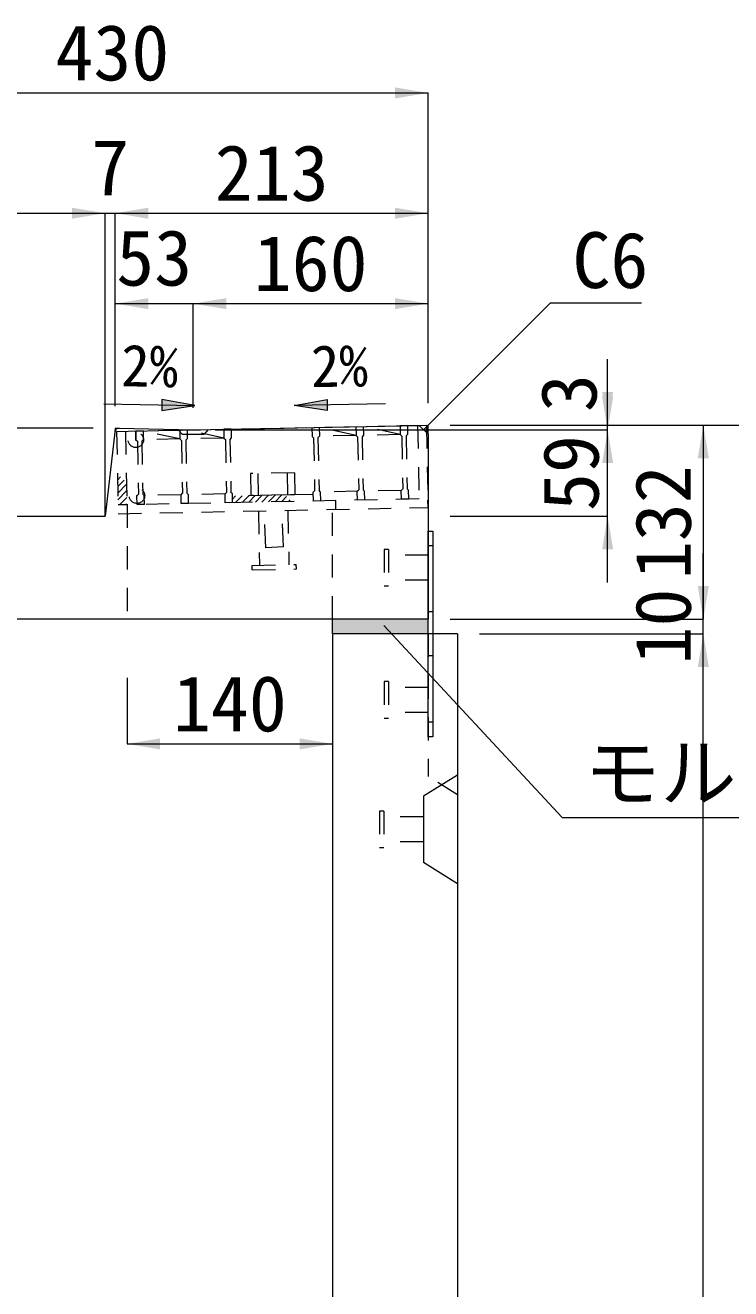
# Model space of a CAD drawing. Units: millimetres at full size; some dimension numbers follow another scale. Extents: x -3301 to 90699, y 107523 to 139162.
# Drawn here: x 37020 to 37500, y 116825 to 117684 of the extents above; entities that cross this region are included whole.
import ezdxf
from ezdxf.enums import TextEntityAlignment as Align

# ---------------------------------------------------------------- set-up
doc = ezdxf.new("R2010")
doc.units = ezdxf.units.MM
doc.header["$LTSCALE"] = 21
doc.header["$PDMODE"] = 32
doc.header["$PDSIZE"] = 10.5
doc.linetypes.add('USER1', pattern=[1.35, 0.75, -0.6])
for name, color, linetype, lineweight in [('0_2', 7, 'USER1', 9), ('寸法線', 7, 'Continuous', 9), ('引出線', 4, 'Continuous', 9), ('本体', 2, 'Continuous', 9), ('補助線', 8, 'Continuous', 13), ('ｲﾝｻｰﾄ', 3, 'USER1', 5), ('ｸﾞﾚｰﾁﾝｸﾞ', 7, 'USER1', 9)]:
    doc.layers.add(name, color=color, linetype=linetype, lineweight=lineweight)
doc.layers.add('ﾊｯﾁﾝｸﾞ', color=8, linetype='Continuous')
doc.styles.add('ＭＳ ゴシック', font='')
doc.styles.get('ＭＳ ゴシック').set_extended_font_data('MS Gothic')

# ---------------------------------------------------------------- blocks, each defined once
blk = doc.blocks.new('filled_arrow')
at = {"color": 0, "linetype": 'Continuous', "lineweight": -2}
blk.add_solid([(7.5, 1.25), (0, 0), (7.5, -1.25)], dxfattribs=at)

msp = doc.modelspace()

# ---------------------------------------------------------------- hatches: boundary and pattern name
at = {"layer": '引出線'}
for points in [[(37112.75, 117429.83), (37112.6, 117422.33), (37135.17, 117425.63)], [(37225.2, 117429.83), (37225.35, 117422.33), (37202.78, 117425.63)]]:
    msp.add_hatch(color=7, dxfattribs=at).paths.add_polyline_path(points)
at = {"layer": 'ｸﾞﾚｰﾁﾝｸﾞ'}
h = msp.add_hatch(dxfattribs=at)
h.set_pattern_fill('USER', color=256, style=0, pattern_type=2)
h.set_pattern_definition([(46.14576, (36557.81, 117030.54), (-2.28951, 2.19972), [75, -60])])
h.paths.add_polyline_path([(37081.87, 117408.09), (37087.87, 117408.21), (37088.87, 117358.22), (37082.87, 117358.1)])
h = msp.add_hatch(dxfattribs=at)
h.set_pattern_fill('USER', color=256, style=0, pattern_type=2)
h.set_pattern_definition([(46.14576, (36654.79, 117032.48), (-2.28951, 2.19972), [75, -60])])
h.paths.add_polyline_path([(37160.86, 117359.65), (37160.77, 117364.15), (37196.26, 117364.86), (37211.26, 117365.16), (37215.76, 117365.25), (37215.85, 117360.75), (37196.35, 117360.36)])
at = {"layer": 'ﾊｯﾁﾝｸﾞ'}
msp.add_hatch(color=256, dxfattribs=at).paths.add_polyline_path([(37228.98, 117280.33), (37228.98, 117270.33), (37293.98, 117270.33), (37293.98, 117280.33)])

# ---------------------------------------------------------------- linework, layer by layer
at = {"layer": '0_2'}
for p, q in [((37297.18, 117330.33), (37293.98, 117330.33)), ((37297.18, 117285.33), (37293.98, 117285.33)), ((37297.18, 117255.33), (37293.98, 117255.33)), ((37297.18, 117210.33), (37293.98, 117210.33))]:
    msp.add_line(p, q, dxfattribs=at)
at = {"layer": '0_2', "linetype": 'Continuous', "lineweight": 13}
msp.add_line((37228.98, 117270.33), (37228.98, 117280.33), dxfattribs=at)
at = {"layer": '0_2', "linetype": 'Continuous'}
msp.add_lwpolyline([(37293.98, 117200.33), (37293.98, 117340.33), (37297.18, 117340.33), (37297.18, 117200.33)], close=True, dxfattribs=at)
at = {"layer": '寸法線'}
for p, q in [((36863.98, 117638.41), (37293.98, 117638.41)), ((37293.98, 117427.33), (37293.98, 117638.41)), ((36863.98, 117556.54), (37073.98, 117556.54)), ((37028.98, 117556.54), (37125.99, 117556.54)), ((37073.98, 117365.33), (37073.98, 117556.54)), ((37073.98, 117365.33), (37073.98, 117556.54)), ((37080.99, 117425.33), (37080.99, 117556.54)), ((37080.99, 117556.54), (37293.98, 117556.54)), ((37080.99, 117425.33), (37080.99, 117556.54)), ((37293.98, 117427.33), (37293.98, 117556.54)), ((37080.99, 117495.03), (37178.98, 117495.03)), ((37080.99, 117425.33), (37080.99, 117495.03)), ((37133.98, 117424.13), (37133.98, 117495.03)), ((37133.98, 117495.03), (37293.98, 117495.03)), ((37133.98, 117424.13), (37133.98, 117495.03)), ((37293.98, 117427.33), (37293.98, 117495.03)), ((37416.21, 117364.13), (37416.21, 117457.33)), ((37416.21, 117305.33), (37416.21, 117454.13)), ((37308.98, 117412.33), (37481.34, 117412.33)), ((37308.98, 117412.33), (37566.44, 117412.33)), ((37308.98, 117412.33), (37416.21, 117412.33)), ((37481.34, 117412.33), (37481.34, 117280.33)), ((37065.99, 117410.33), (36573.87, 117410.33)), ((37148.98, 117409.13), (37416.21, 117409.13)), ((37148.98, 117409.13), (37416.21, 117409.13)), ((37308.98, 117350.33), (37416.21, 117350.33)), ((37481.34, 117225.33), (37481.34, 117325.33)), ((37308.98, 117280.33), (37481.34, 117280.33)), ((37308.98, 117280.33), (37481.34, 117280.33)), ((37328.98, 117270.33), (37481.34, 117270.33)), ((37328.98, 117270.33), (37481.34, 117270.33)), ((37481.34, 116120.33), (37481.34, 117270.33)), ((37088.98, 117240.33), (37088.98, 117195.48)), ((37228.98, 117240.33), (37228.98, 117195.48)), ((37088.98, 117195.48), (37228.98, 117195.48))]:
    msp.add_line(p, q, dxfattribs=at)
at = {"layer": '引出線', "color": 7}
for p, q in [((37073.07, 117426.87), (37135.17, 117425.63)), ((37264.89, 117426.87), (37202.78, 117425.63))]:
    msp.add_line(p, q, dxfattribs=at)
at = {"layer": '引出線'}
for points in [[(37290.98, 117409.4), (37377.22, 117495.65), (37439.33, 117495.65)], [(37263.89, 117276.01), (37385.29, 117145.41), (37601.1, 117145.41)]]:
    msp.add_lwpolyline(points, dxfattribs=at)
at = {"layer": '引出線', "color": 7, "lineweight": 13}
for points in [[(37112.75, 117429.83), (37112.6, 117422.33), (37135.17, 117425.63)], [(37225.2, 117429.83), (37225.35, 117422.33), (37202.78, 117425.63)]]:
    msp.add_lwpolyline(points, close=True, dxfattribs=at)
at = {"layer": '本体', "lineweight": 20}
for p, q in [((37133.98, 117409.13), (37287.98, 117412.21)), ((37293.98, 117406.33), (37287.98, 117412.21)), ((37080.68, 117407.61), (37073.98, 117350.33)), ((37083.73, 117410.27), (37133.98, 117409.13)), ((37293.98, 117406.33), (37293.98, 117280.33)), ((36869.98, 117350.33), (37073.98, 117350.33)), ((37293.98, 117280.33), (36863.98, 117280.33)), ((37228.98, 117270.33), (37228.98, 116557.03)), ((37313.98, 117270.33), (37228.98, 117270.33)), ((37313.98, 117270.33), (37313.98, 116120.33))]:
    msp.add_line(p, q, dxfattribs=at)
at = {"layer": '本体', "linetype": 'USER1'}
for p, q in [((37123.66, 117409.33), (37126.48, 117406.28)), ((37126.48, 117406.28), (37141.48, 117406.28)), ((37144.29, 117409.33), (37141.48, 117406.28)), ((37228.98, 117280.33), (37228.98, 117361.15)), ((37088.98, 117358.35), (37088.98, 117280.33)), ((37293.98, 117270.33), (37293.98, 117173.32)), ((37313.98, 117160.82), (37293.98, 117173.32))]:
    msp.add_line(p, q, dxfattribs=at)
at = {"layer": '本体'}
for p, q in [((37313.98, 117174.32), (37290.78, 117159.83)), ((37290.78, 117159.83), (37290.78, 117114.82)), ((37313.98, 117100.32), (37290.78, 117114.82))]:
    msp.add_line(p, q, dxfattribs=at)
at = {"layer": '本体', "lineweight": 20}
msp.add_arc((37083.66, 117407.27), 3, 88.70243, 173.33014, dxfattribs=at)
at = {"layer": '補助線', "lineweight": 20}
for p, q in [((37287.98, 117412.21), (37293.98, 117412.33)), ((37080.99, 117410.33), (37080.68, 117407.61)), ((37080.99, 117410.33), (37083.73, 117410.27))]:
    msp.add_line(p, q, dxfattribs=at)
at = {"layer": '補助線'}
for p, q in [((37293.98, 117406.33), (37293.98, 117412.33)), ((37073.98, 117350.33), (37073.98, 117410.33))]:
    msp.add_line(p, q, dxfattribs=at)
at = {"layer": 'ｲﾝｻｰﾄ'}
for p, q in [((37266.98, 117327.82), (37263.98, 117327.82)), ((37263.98, 117327.82), (37263.98, 117302.83)), ((37266.98, 117327.82), (37266.98, 117302.83)), ((37293.98, 117323.83), (37266.98, 117323.83)), ((37293.98, 117323.83), (37293.98, 117306.82)), ((37266.98, 117302.83), (37263.98, 117302.83)), ((37293.98, 117306.82), (37266.98, 117306.82)), ((37263.97, 117237.83), (37263.97, 117212.83)), ((37266.98, 117237.83), (37263.97, 117237.83)), ((37266.98, 117237.83), (37266.98, 117212.83)), ((37293.98, 117233.83), (37266.98, 117233.83)), ((37266.98, 117212.83), (37263.97, 117212.83)), ((37293.98, 117216.83), (37266.98, 117216.83)), ((37260.77, 117149.82), (37260.77, 117124.82)), ((37263.77, 117149.82), (37260.77, 117149.82)), ((37263.77, 117149.82), (37263.77, 117124.82)), ((37290.78, 117145.82), (37263.77, 117145.82)), ((37290.78, 117128.82), (37263.77, 117128.82)), ((37263.77, 117124.82), (37260.77, 117124.82))]:
    msp.add_line(p, q, dxfattribs=at)
at = {"layer": 'ｸﾞﾚｰﾁﾝｸﾞ'}
for p, q in [((37081.87, 117408.09), (37292.83, 117412.3)), ((37094.87, 117408.35), (37279.83, 117412.04)), ((37214.85, 117410.74), (37214.97, 117404.75)), ((37214.85, 117410.74), (37214.97, 117404.75)), ((37214.85, 117410.74), (37214.97, 117404.75)), ((37219.85, 117410.84), (37219.97, 117404.85)), ((37219.85, 117410.84), (37219.97, 117404.85)), ((37219.85, 117410.84), (37219.97, 117404.85)), ((37244.96, 117405.35), (37219.85, 117410.84)), ((37244.84, 117411.34), (37244.96, 117405.35)), ((37244.84, 117411.34), (37244.96, 117405.35)), ((37244.84, 117411.34), (37244.96, 117405.35)), ((37249.84, 117411.44), (37249.96, 117405.45)), ((37249.84, 117411.44), (37249.96, 117405.45)), ((37249.84, 117411.44), (37249.96, 117405.45)), ((37274.96, 117405.95), (37249.84, 117411.44)), ((37279.83, 117412.04), (37274.84, 117411.94)), ((37279.83, 117412.04), (37274.84, 117411.94)), ((37279.83, 117412.04), (37274.84, 117411.94)), ((37274.84, 117411.94), (37274.96, 117405.95)), ((37274.84, 117411.94), (37274.96, 117405.95)), ((37274.84, 117411.94), (37274.96, 117405.95)), ((37279.83, 117412.04), (37279.95, 117406.05)), ((37279.83, 117412.04), (37279.95, 117406.05)), ((37279.83, 117412.04), (37279.95, 117406.05)), ((37286.83, 117412.18), (37287.83, 117362.19)), ((37292.83, 117412.3), (37293.95, 117356.32)), ((37081.87, 117408.09), (37082.99, 117352.1)), ((37087.87, 117408.21), (37088.87, 117358.22)), ((37099.87, 117408.45), (37094.87, 117408.35)), ((37099.87, 117408.45), (37094.87, 117408.35)), ((37099.87, 117408.45), (37094.87, 117408.35)), ((37094.99, 117402.35), (37094.87, 117408.35)), ((37094.87, 117408.35), (37094.99, 117402.35)), ((37094.87, 117408.35), (37094.99, 117402.35)), ((37094.87, 117408.35), (37094.99, 117402.35)), ((37094.87, 117408.35), (37094.99, 117402.35)), ((37094.87, 117408.35), (37094.99, 117402.35)), ((37094.87, 117408.35), (37094.99, 117402.35)), ((37094.99, 117402.35), (37096.01, 117401.37)), ((37094.99, 117402.35), (37096.01, 117401.37)), ((37094.99, 117402.35), (37096.01, 117401.37)), ((37099.99, 117402.45), (37099.01, 117401.43)), ((37099.99, 117402.45), (37099.01, 117401.43)), ((37099.99, 117402.45), (37099.01, 117401.43)), ((37124.99, 117402.95), (37099.87, 117408.45)), ((37099.87, 117408.45), (37099.99, 117402.45)), ((37099.87, 117408.45), (37099.99, 117402.45)), ((37099.87, 117408.45), (37099.99, 117402.45)), ((37124.99, 117402.95), (37099.99, 117402.45)), ((37129.86, 117409.04), (37124.87, 117408.94)), ((37129.86, 117409.04), (37124.87, 117408.94)), ((37129.86, 117409.04), (37124.87, 117408.94)), ((37124.87, 117408.94), (37124.99, 117402.95)), ((37124.87, 117408.94), (37124.99, 117402.95)), ((37124.87, 117408.94), (37124.99, 117402.95)), ((37124.99, 117402.95), (37126.01, 117401.97)), ((37124.99, 117402.95), (37126.01, 117401.97)), ((37124.99, 117402.95), (37126.01, 117401.97)), ((37126.01, 117401.97), (37126.73, 117365.97)), ((37126.01, 117401.97), (37126.73, 117365.97)), ((37126.01, 117401.97), (37126.73, 117365.97)), ((37129.98, 117403.05), (37129.01, 117402.03)), ((37129.98, 117403.05), (37129.01, 117402.03)), ((37129.98, 117403.05), (37129.01, 117402.03)), ((37129.01, 117402.03), (37129.72, 117366.03)), ((37129.01, 117402.03), (37129.72, 117366.03)), ((37129.01, 117402.03), (37129.72, 117366.03)), ((37154.98, 117403.55), (37129.86, 117409.04)), ((37129.86, 117409.04), (37129.98, 117403.05)), ((37129.86, 117409.04), (37129.98, 117403.05)), ((37129.86, 117409.04), (37129.98, 117403.05)), ((37154.98, 117403.55), (37129.98, 117403.05)), ((37159.86, 117409.64), (37154.86, 117409.54)), ((37159.86, 117409.64), (37154.86, 117409.54)), ((37159.86, 117409.64), (37154.86, 117409.54)), ((37154.86, 117409.54), (37154.98, 117403.55)), ((37154.86, 117409.54), (37154.98, 117403.55)), ((37154.86, 117409.54), (37154.98, 117403.55)), ((37154.98, 117403.55), (37156, 117402.57)), ((37154.98, 117403.55), (37156, 117402.57)), ((37154.98, 117403.55), (37156, 117402.57)), ((37156, 117402.57), (37156.72, 117366.57)), ((37156, 117402.57), (37156.72, 117366.57)), ((37156, 117402.57), (37156.72, 117366.57)), ((37159.98, 117403.65), (37159, 117402.63)), ((37159.98, 117403.65), (37159, 117402.63)), ((37159.98, 117403.65), (37159, 117402.63)), ((37159, 117402.63), (37159.72, 117366.63)), ((37159, 117402.63), (37159.72, 117366.63)), ((37159, 117402.63), (37159.72, 117366.63)), ((37159.86, 117409.64), (37159.98, 117403.65)), ((37159.86, 117409.64), (37159.98, 117403.65)), ((37159.86, 117409.64), (37159.98, 117403.65)), ((37214.97, 117404.75), (37215.99, 117403.77)), ((37214.97, 117404.75), (37215.99, 117403.77)), ((37214.97, 117404.75), (37215.99, 117403.77)), ((37215.99, 117403.77), (37216.71, 117367.77)), ((37215.99, 117403.77), (37216.71, 117367.77)), ((37215.99, 117403.77), (37216.71, 117367.77)), ((37219.97, 117404.85), (37218.99, 117403.83)), ((37219.97, 117404.85), (37218.99, 117403.83)), ((37219.97, 117404.85), (37218.99, 117403.83)), ((37218.99, 117403.83), (37219.71, 117367.83)), ((37218.99, 117403.83), (37219.71, 117367.83)), ((37218.99, 117403.83), (37219.71, 117367.83)), ((37244.96, 117405.35), (37219.97, 117404.85)), ((37244.96, 117405.35), (37245.98, 117404.37)), ((37244.96, 117405.35), (37245.98, 117404.37)), ((37244.96, 117405.35), (37245.98, 117404.37)), ((37245.98, 117404.37), (37246.7, 117368.37)), ((37245.98, 117404.37), (37246.7, 117368.37)), ((37245.98, 117404.37), (37246.7, 117368.37)), ((37249.96, 117405.45), (37248.98, 117404.43)), ((37249.96, 117405.45), (37248.98, 117404.43)), ((37249.96, 117405.45), (37248.98, 117404.43)), ((37248.98, 117404.43), (37249.7, 117368.43)), ((37248.98, 117404.43), (37249.7, 117368.43)), ((37248.98, 117404.43), (37249.7, 117368.43)), ((37274.96, 117405.95), (37249.96, 117405.45)), ((37274.96, 117405.95), (37275.98, 117404.97)), ((37274.96, 117405.95), (37275.98, 117404.97)), ((37274.96, 117405.95), (37275.98, 117404.97)), ((37275.98, 117404.97), (37276.7, 117368.97)), ((37275.98, 117404.97), (37276.7, 117368.97)), ((37275.98, 117404.97), (37276.7, 117368.97)), ((37279.95, 117406.05), (37278.98, 117405.03)), ((37279.95, 117406.05), (37278.98, 117405.03)), ((37279.95, 117406.05), (37278.98, 117405.03)), ((37278.98, 117405.03), (37279.69, 117369.03)), ((37278.98, 117405.03), (37279.69, 117369.03)), ((37278.98, 117405.03), (37279.69, 117369.03)), ((37096.01, 117401.37), (37096.73, 117365.37)), ((37096.01, 117401.37), (37096.73, 117365.37)), ((37096.01, 117401.37), (37096.73, 117365.37)), ((37099.01, 117401.43), (37099.73, 117365.43)), ((37099.01, 117401.43), (37099.73, 117365.43)), ((37099.01, 117401.43), (37099.73, 117365.43)), ((37202.96, 117380), (37172.97, 117379.4)), ((37172.97, 117379.4), (37173.27, 117364.4)), ((37177.97, 117379.5), (37178.27, 117364.5)), ((37197.96, 117379.9), (37198.26, 117364.9)), ((37202.96, 117380), (37203.26, 117365)), ((37215.73, 117366.75), (37216.71, 117367.77)), ((37215.73, 117366.75), (37216.71, 117367.77)), ((37215.73, 117366.75), (37216.71, 117367.77)), ((37220.73, 117366.85), (37219.71, 117367.83)), ((37220.73, 117366.85), (37219.71, 117367.83)), ((37220.73, 117366.85), (37219.71, 117367.83)), ((37245.72, 117367.35), (37246.7, 117368.37)), ((37245.72, 117367.35), (37246.7, 117368.37)), ((37245.72, 117367.35), (37246.7, 117368.37)), ((37250.72, 117367.45), (37249.7, 117368.43)), ((37250.72, 117367.45), (37249.7, 117368.43)), ((37250.72, 117367.45), (37249.7, 117368.43)), ((37275.72, 117367.95), (37250.72, 117367.45)), ((37250.84, 117361.45), (37250.72, 117367.45)), ((37250.84, 117361.45), (37250.72, 117367.45)), ((37250.84, 117361.45), (37250.72, 117367.45)), ((37275.72, 117367.95), (37276.7, 117368.97)), ((37275.72, 117367.95), (37276.7, 117368.97)), ((37275.72, 117367.95), (37276.7, 117368.97)), ((37275.84, 117361.95), (37275.72, 117367.95)), ((37275.84, 117361.95), (37275.72, 117367.95)), ((37275.84, 117361.95), (37275.72, 117367.95)), ((37280.71, 117368.05), (37279.69, 117369.03)), ((37280.71, 117368.05), (37279.69, 117369.03)), ((37280.71, 117368.05), (37279.69, 117369.03)), ((37280.83, 117362.05), (37280.71, 117368.05)), ((37280.83, 117362.05), (37280.71, 117368.05)), ((37280.83, 117362.05), (37280.71, 117368.05)), ((37287.83, 117362.19), (37082.87, 117358.1)), ((37095.75, 117364.35), (37096.73, 117365.37)), ((37095.75, 117364.35), (37096.73, 117365.37)), ((37095.75, 117364.35), (37096.73, 117365.37)), ((37095.87, 117358.36), (37095.75, 117364.35)), ((37095.87, 117358.36), (37095.75, 117364.35)), ((37095.87, 117358.36), (37095.75, 117364.35)), ((37095.87, 117358.36), (37095.75, 117364.35)), ((37095.87, 117358.36), (37095.75, 117364.35)), ((37095.87, 117358.36), (37095.75, 117364.35)), ((37100.75, 117364.45), (37099.73, 117365.43)), ((37100.75, 117364.45), (37099.73, 117365.43)), ((37100.75, 117364.45), (37099.73, 117365.43)), ((37125.75, 117364.95), (37100.75, 117364.45)), ((37100.87, 117358.46), (37100.75, 117364.45)), ((37100.87, 117358.46), (37100.75, 117364.45)), ((37100.87, 117358.46), (37100.75, 117364.45)), ((37125.75, 117364.95), (37126.73, 117365.97)), ((37125.75, 117364.95), (37126.73, 117365.97)), ((37125.75, 117364.95), (37126.73, 117365.97)), ((37125.87, 117358.95), (37125.75, 117364.95)), ((37125.87, 117358.95), (37125.75, 117364.95)), ((37125.87, 117358.95), (37125.75, 117364.95)), ((37130.86, 117359.05), (37125.87, 117358.95)), ((37130.86, 117359.05), (37125.87, 117358.95)), ((37130.86, 117359.05), (37125.87, 117358.95)), ((37130.74, 117365.05), (37129.72, 117366.03)), ((37130.74, 117365.05), (37129.72, 117366.03)), ((37130.74, 117365.05), (37129.72, 117366.03)), ((37155.74, 117365.55), (37130.74, 117365.05)), ((37130.86, 117359.05), (37130.74, 117365.05)), ((37130.86, 117359.05), (37130.74, 117365.05)), ((37130.86, 117359.05), (37130.74, 117365.05)), ((37155.74, 117365.55), (37156.72, 117366.57)), ((37155.74, 117365.55), (37156.72, 117366.57)), ((37155.74, 117365.55), (37156.72, 117366.57)), ((37155.86, 117359.55), (37155.74, 117365.55)), ((37155.86, 117359.55), (37155.74, 117365.55)), ((37155.86, 117359.55), (37155.74, 117365.55)), ((37160.86, 117359.65), (37155.86, 117359.55)), ((37160.86, 117359.65), (37155.86, 117359.55)), ((37160.86, 117359.65), (37155.86, 117359.55)), ((37160.74, 117365.65), (37159.72, 117366.63)), ((37160.74, 117365.65), (37159.72, 117366.63)), ((37160.74, 117365.65), (37159.72, 117366.63)), ((37160.86, 117359.65), (37160.74, 117365.65)), ((37160.86, 117359.65), (37160.74, 117365.65)), ((37160.86, 117359.65), (37160.74, 117365.65)), ((37215.76, 117365.25), (37160.77, 117364.15)), ((37203.26, 117365), (37173.27, 117364.4)), ((37215.85, 117360.75), (37215.73, 117366.75)), ((37215.85, 117360.75), (37215.73, 117366.75)), ((37215.85, 117360.75), (37215.73, 117366.75)), ((37220.85, 117360.85), (37215.85, 117360.75)), ((37220.85, 117360.85), (37215.85, 117360.75)), ((37220.85, 117360.85), (37215.85, 117360.75)), ((37245.72, 117367.35), (37220.73, 117366.85)), ((37220.85, 117360.85), (37220.73, 117366.85)), ((37220.85, 117360.85), (37220.73, 117366.85)), ((37220.85, 117360.85), (37220.73, 117366.85)), ((37230.84, 117361.05), (37230.96, 117355.06)), ((37245.84, 117361.35), (37245.72, 117367.35)), ((37245.84, 117361.35), (37245.72, 117367.35)), ((37245.84, 117361.35), (37245.72, 117367.35)), ((37250.84, 117361.45), (37245.84, 117361.35)), ((37250.84, 117361.45), (37245.84, 117361.35)), ((37250.84, 117361.45), (37245.84, 117361.35)), ((37280.83, 117362.05), (37275.84, 117361.95)), ((37280.83, 117362.05), (37275.84, 117361.95)), ((37280.83, 117362.05), (37275.84, 117361.95)), ((37293.95, 117356.32), (37293.85, 117361.31)), ((37082.99, 117352.1), (37293.95, 117356.32)), ((37100.87, 117358.46), (37095.87, 117358.36)), ((37100.87, 117358.46), (37095.87, 117358.36)), ((37100.87, 117358.46), (37095.87, 117358.36)), ((37178.48, 117354.01), (37179.21, 117317.01)), ((37183.48, 117328.99), (37182.48, 117353.97)), ((37195.47, 117329.47), (37194.47, 117354.45)), ((37198.47, 117354.41), (37199.21, 117317.41)), ((37195.47, 117329.47), (37183.48, 117328.99)), ((37174.22, 117316.91), (37204.21, 117317.51)), ((37174.28, 117313.91), (37174.22, 117316.91)), ((37204.27, 117314.51), (37204.21, 117317.51)), ((37174.28, 117313.91), (37204.27, 117314.51))]:
    msp.add_line(p, q, dxfattribs=at)
for p in [(37094.99, 117402.35), (37095.75, 117364.35)]:
    msp.add_point(p, dxfattribs=at)

# ---------------------------------------------------------------- block references
at = {"layer": '寸法線', "xscale": 3, "yscale": 3}
for p, rotation in [((37293.98, 117638.41), 180), ((37073.98, 117556.54), 180), ((37073.98, 117556.54), 180), ((37293.98, 117556.54), 180), ((37293.98, 117495.03), 180), ((37416.21, 117412.33), 90), ((37416.21, 117409.13), 90), ((37481.34, 117412.33), 270), ((37416.21, 117409.13), 270), ((37416.21, 117350.33), 270), ((37481.34, 117280.33), 90), ((37481.34, 117280.33), 90), ((37481.34, 117270.33), 270), ((37481.34, 117270.33), 270), ((37228.98, 117195.48), 180)]:
    msp.add_blockref('filled_arrow', p, dxfattribs=dict(at, rotation=rotation))
for p in [(37080.99, 117556.54), (37080.99, 117556.54), (37080.99, 117495.03), (37133.98, 117495.03), (37133.98, 117495.03), (37088.98, 117195.48)]:
    msp.add_blockref('filled_arrow', p, dxfattribs=at)
at = {"layer": '引出線', "xscale": 0.075, "yscale": 0.075}
for p, rotation in [((37290.98, 117409.4), 45), ((37263.89, 117276.01), 312.9)]:
    msp.add_blockref('filled_arrow', p, dxfattribs=dict(at, rotation=rotation))

# ---------------------------------------------------------------- texts
at = {"layer": '寸法線', "style": 'ＭＳ ゴシック'}
for s, p in [('430', (37078.98, 117665.91)), ('7', (37077.49, 117587.79)), ('213', (37187.49, 117584.04)), ('53', (37107.48, 117526.28)), ('160', (37213.98, 117522.53)), ('140', (37158.98, 117222.98))]:
    msp.add_text(s, height=37.98, dxfattribs=at).set_placement(p, align=Align.MIDDLE_CENTER)
for s, height, rotation, p in [('2%', 28.48, 359, (37104.4, 117452.75)), ('2%', 28.48, 1, (37233.56, 117452.75)), ('3', 37.98, 90, (37389.67, 117434.2)), ('59', 37.98, 90, (37391.09, 117379.79)), ('132', 37.98, 90, (37453.84, 117346.33)), ('10', 37.98, 90, (37453.84, 117275.33))]:
    msp.add_text(s, height=height, rotation=rotation, dxfattribs=at).set_placement(p, align=Align.MIDDLE_CENTER)
at = {"layer": '引出線', "style": 'ＭＳ ゴシック'}
for s, p in [('C6', (37392.22, 117543.65)), ('モルタル', (37400.29, 117194.83))]:
    msp.add_text(s, height=37.98, dxfattribs=at).set_placement(p, align=Align.TOP_LEFT)

doc.saveas('drawing.dxf')
